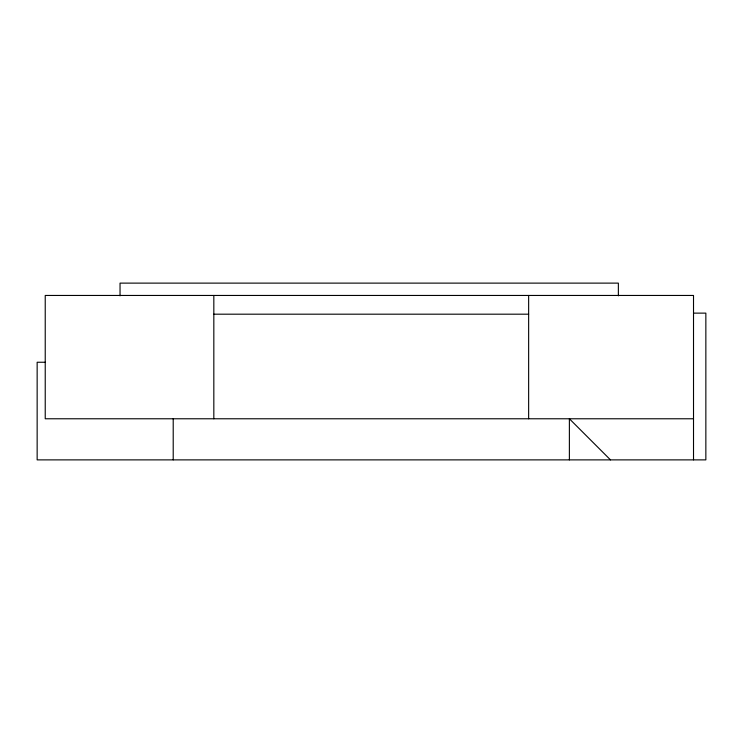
<?xml version="1.0" encoding="UTF-8"?>
<svg xmlns="http://www.w3.org/2000/svg" width="743" height="743" viewBox="0 0 743 743"><rect width="100%" height="100%" fill="white"/><g stroke="black" fill="none" stroke-linecap="round" stroke-linejoin="round"><path stroke-width="1.11" d="M693.516 313.128L705.85 313.128L705.85 459.88L37.15 459.88L37.15 362.25L45.23 362.25M213.826 314.187L528.644 314.187M693.516 418.773L45.23 418.773L45.23 295.454L693.516 295.454L693.516 459.88M610.486 459.88L569.379 418.773L569.379 459.88M618.362 295.835L618.362 283.12L120.041 283.12L120.041 295.835M528.644 295.454L528.644 418.773M213.826 295.454L213.826 418.773M173.212 418.773L173.212 459.88"/></g></svg>
